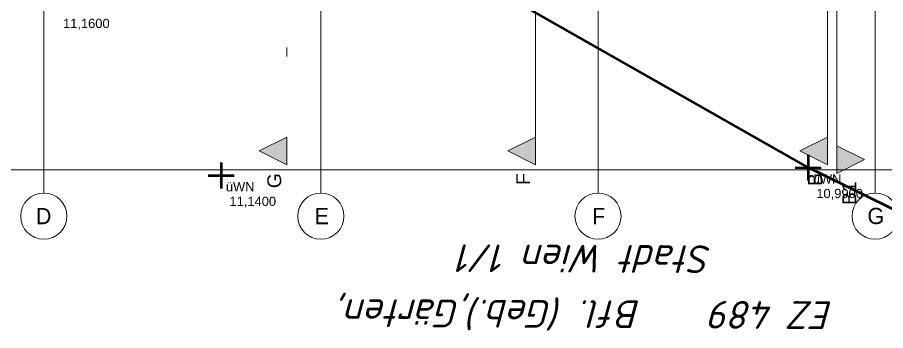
# Model space of a CAD drawing. Header units: metres. Extents: x -14 to 130, y -38 to 4.
# Drawn here: x 8.71 to 18.11, y -37.74 to -34.35 of the extents above; entities that cross this region are included whole.
import ezdxf

# ---------------------------------------------------------------- set-up
doc = ezdxf.new("R2010")
doc.units = ezdxf.units.M
doc.header["$MEASUREMENT"] = 0
doc.linetypes.add('Schnittlinie', pattern=[0.006, 0.003, -0.0015, 0, -0.0015])
for name, color, linetype in [('-1._KG PP_3_851 Marker Schnitt', 7, 'Continuous'), ('-1._KG PP_3_910 Allgemein Lageplan Höhen', 7, 'Continuous'), ('-1._KG PP_3_Bemaßen_Sperrmaß 2D', 7, 'Continuous'), ('-1._KG PP_3_Gelände_Geländepunkt', 7, 'Continuous'), ('-1._KG PP_3_Kataster Grenzpunkte_Grenzpunkt (GP) Hausecke_Kennzeichen', 7, 'Continuous'), ('-1._KG PP_3_Kataster Grundstücke_Grundstück_Eigentümer', 7, 'Continuous'), ('-1._KG PP_3_Straßenverkehr_Situationslinie', 7, 'Continuous')]:
    doc.layers.add(name, color=color, linetype=linetype)
doc.styles.add('ERSTELLTER_STIL_1', font='arial.ttf')
doc.styles.add('ERSTELLTER_STIL_2', font='isocpeur.ttf')
doc.styles.add('ERSTELLTER_STIL_5', font='')
doc.styles.get('ERSTELLTER_STIL_5').set_extended_font_data('Eurostile')
doc.linetypes.add('GAS', pattern='A,0,[1,415_260415_PP_VA_1_2 -1 KG1.Shx,S=0.186508,R=0,X=0,Y=0],-26.5,0', length=26.5)

msp = doc.modelspace()

# ---------------------------------------------------------------- hatches: boundary and pattern name
at = {"layer": '-1._KG PP_3_851 Marker Schnitt', "linetype": 'Continuous', "lineweight": 0, "true_color": 0x000000}
for points in [[(11.63, -35.945), (11.63, -35.645), (11.33, -35.795)], [(14.325, -35.945), (14.325, -35.645), (14.025, -35.795)], [(17.4851, -35.945), (17.4851, -35.645), (17.1851, -35.795)], [(17.5851, -36.0384), (17.8851, -35.8884), (17.5851, -35.7384)]]:
    msp.add_hatch(color=18, dxfattribs=at).paths.add_polyline_path(points)

# ---------------------------------------------------------------- linework, layer by layer
at = {"layer": '-1._KG PP_3_851 Marker Schnitt', "color": 7, "linetype": 'Schnittlinie', "lineweight": 13, "ltscale": 1000}
for p, q in [((14.325, 3.0949), (14.325, -35.645)), ((17.4851, 3.0949), (17.4851, -35.645)), ((17.5851, 3.0949), (17.5851, -35.7384)), ((11.63, -5.7741), (11.63, -35.645))]:
    msp.add_line(p, q, dxfattribs=at)
at = {"layer": '-1._KG PP_3_851 Marker Schnitt', "color": 7, "linetype": 'Continuous', "lineweight": 13, "ltscale": 1000, "flags": 128}
for points in [[(11.63, -35.945), (11.63, -35.645), (11.33, -35.795)], [(14.325, -35.945), (14.325, -35.645), (14.025, -35.795)], [(17.4851, -35.945), (17.4851, -35.645), (17.1851, -35.795)], [(17.5851, -36.0384), (17.5851, -35.7384), (17.8851, -35.8884)]]:
    msp.add_lwpolyline(points, close=True, dxfattribs=at)
at = {"layer": '-1._KG PP_3_910 Allgemein Lageplan Höhen', "color": 7, "linetype": 'Continuous', "lineweight": 13, "ltscale": 1000}
for p, q in [((17.2244, -35.9751), (17.3244, -35.9751)), ((17.2744, -36.0251), (17.2744, -35.9251)), ((10.8712, -36.0596), (10.9712, -36.0596)), ((10.9212, -36.1096), (10.9212, -36.0096))]:
    msp.add_line(p, q, dxfattribs=at)
at = {"layer": '-1._KG PP_3_Bemaßen_Sperrmaß 2D', "color": 5, "linetype": 'GAS', "lineweight": 0, "ltscale": 1000}
for p, q in [((9, 3), (9, -36)), ((12, 3), (12, -36)), ((15, 3), (15, -36)), ((18, 3), (18, -36)), ((-1.5, -36), (21, -36)), ((9, -36), (9, -36.25)), ((12, -36), (12, -36.25)), ((15, -36), (15, -36.25)), ((18, -36), (18, -36.25))]:
    msp.add_line(p, q, dxfattribs=at)
at = {"layer": '-1._KG PP_3_Bemaßen_Sperrmaß 2D', "color": 5, "linetype": 'Continuous', "lineweight": 0, "ltscale": 1000}
for centre in [(9, -36.5), (12, -36.5), (15, -36.5), (18, -36.5)]:
    msp.add_circle(centre, 0.25, dxfattribs=at)
at = {"layer": '-1._KG PP_3_Bemaßen_Sperrmaß 2D', "color": 5, "linetype": 'GAS', "lineweight": 0, "ltscale": 1000}
for p in [(9, -36), (9, -36), (12, -36), (12, -36), (15, -36), (15, -36), (18, -36), (18, -36)]:
    msp.add_point(p, dxfattribs=at)
at = {"layer": '-1._KG PP_3_Gelände_Geländepunkt', "color": 7, "linetype": 'Continuous', "lineweight": 50, "ltscale": 1000}
for p, q in [((17.2752, -35.8351), (17.2739, -36.1151)), ((10.922, -35.9196), (10.9207, -36.1995)), ((17.1345, -35.9744), (17.4145, -35.9757)), ((10.7813, -36.0589), (11.0613, -36.0602))]:
    msp.add_line(p, q, dxfattribs=at)
at = {"layer": '-1._KG PP_3_Kataster Grenzpunkte_Grenzpunkt (GP) Hausecke_Kennzeichen', "color": 76, "linetype": 'Continuous', "lineweight": 13, "ltscale": 1000, "true_color": 0x3f7f02}
msp.add_line((9, -35.95), (9, -24.9946), dxfattribs=at)
at = {"layer": '-1._KG PP_3_Straßenverkehr_Situationslinie', "color": 7, "linetype": 'Continuous', "lineweight": 50, "ltscale": 1000}
for p, q in [((17.2745, -35.9751), (12.6203, -33.3272)), ((19.6018, -37.1137), (17.2745, -35.9751))]:
    msp.add_line(p, q, dxfattribs=at)

# ---------------------------------------------------------------- texts
at = {"layer": '-1._KG PP_3_851 Marker Schnitt', "color": 7, "linetype": 'Continuous', "lineweight": 13, "char_height": 0.15, "rotation": 90, "style": 'ERSTELLTER_STIL_1'}
for s, insert, attachment_point in [('\\A1;{\\pqr;\\pt0;\\fArial|b0|i0|c0|p0;\\W1.000000;G}', (11.5725, -36.035), 9), ('\\A1;{\\pqr;\\pt0;\\fArial|b0|i0|c0|p0;\\W1.000000;F}', (14.265, -36.035), 9), ('\\A1;{\\pqr;\\pt0;\\fArial|b0|i0|c0|p0;\\W1.000000;B}', (17.4251, -36.035), 9), ('\\A1;{\\pql;\\pt0;\\fArial|b0|i0|c0|p0;\\W1.000000;B1}', (17.7951, -36.38), 7)]:
    msp.add_mtext(s, dxfattribs=dict(at, insert=insert, attachment_point=attachment_point))
at = {"layer": '-1._KG PP_3_910 Allgemein Lageplan Höhen', "color": 7, "linetype": 'Continuous', "lineweight": 13, "char_height": 0.1, "attachment_point": 1, "style": 'ERSTELLTER_STIL_1'}
for s, insert in [('\\A1;{\\pql;\\fArial|b0|i0|c0|p0;\\W1.000000; 11,1600}', (9.1691, -34.365)), ('\\A1;{\\pql;\\fArial|b0|i0|c0|p0;\\W1.000000;üWN}', (17.3244, -36.0479)), ('\\A1;{\\pql;\\fArial|b0|i0|c0|p0;\\W1.000000;üWN}', (10.9712, -36.1324)), ('\\A1;{\\pql;\\fArial|b0|i0|c0|p0;\\W1.000000; 10,9900}', (17.3244, -36.2051)), ('\\A1;{\\pql;\\fArial|b0|i0|c0|p0;\\W1.000000; 11,1400}', (10.9712, -36.2896))]:
    msp.add_mtext(s, dxfattribs=dict(at, insert=insert))
at = {"layer": '-1._KG PP_3_Bemaßen_Sperrmaß 2D', "color": 5, "linetype": 'Continuous', "lineweight": 0, "char_height": 0.175, "attachment_point": 1, "style": 'ERSTELLTER_STIL_5'}
for s, insert in [('\\A1;{\\pql;\\pt0;\\fEurostile|b0|i0|c0|p0;\\W1.000000;D}', (8.9135, -36.4125)), ('\\A1;{\\pql;\\pt0;\\fEurostile|b0|i0|c0|p0;\\W1.000000;E}', (11.9312, -36.4125)), ('\\A1;{\\pql;\\pt0;\\fEurostile|b0|i0|c0|p0;\\W1.000000;F}', (14.9358, -36.4125)), ('\\A1;{\\pql;\\pt0;\\fEurostile|b0|i0|c0|p0;\\W1.000000;G}', (17.9168, -36.4107))]:
    msp.add_mtext(s, dxfattribs=dict(at, insert=insert))
at = {"layer": '-1._KG PP_3_Kataster Grundstücke_Grundstück_Eigentümer', "color": 9, "linetype": 'Continuous', "lineweight": 13, "insert": (14.8632, -37.7098), "char_height": 0.3, "attachment_point": 2, "rotation": 179.74028, "line_spacing_factor": 1.198405, "style": 'ERSTELLTER_STIL_2'}
msp.add_mtext('\\A1;{\\pqc;\\fISOCPEUR|b0|i1|c0|p0;\\W1.000000;EZ 489    Bfl. (Geb.),Gärten,\\P\\pqc;\\fISOCPEUR|b0|i1|c0|p0;\\W1.000000;Stadt Wien 1/1}', dxfattribs=at)

doc.saveas('drawing.dxf')
